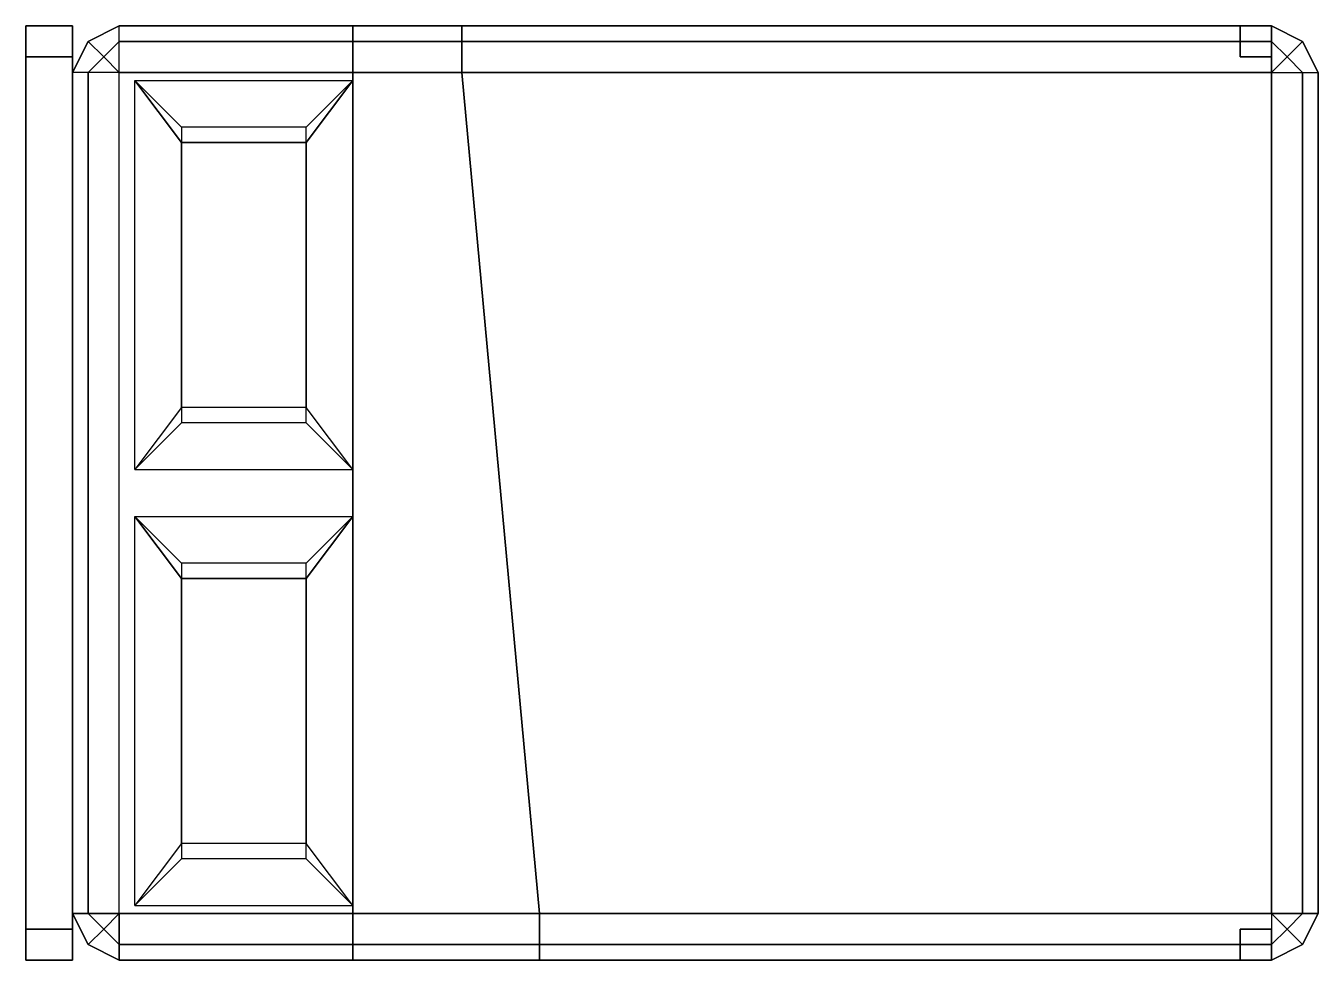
# Model space of a CAD drawing. Extents: x 0 to 83, y 0 to 60.
import ezdxf

# ---------------------------------------------------------------- set-up
doc = ezdxf.new("R2010")
doc.units = 0
doc.header["$LTSCALE"] = 2
doc.layers.get('0').update_dxf_attribs({"linetype": 'CONTINUOUS'})

msp = doc.modelspace()

# ---------------------------------------------------------------- linework, layer by layer
for points in [[(0, 0, 34), (0, 60, 34), (3, 60, 34), (3, 0, 34)], [(0, 0, 6), (0, 0, 34), (0, 60, 34), (0, 60, 6)], [(0, 60, 34), (0, 60, 6), (3, 60, 6), (3, 60, 34)], [(0, 60, 6), (0, 60), (3, 60), (3, 60, 6)], [(0, 58), (0, 58, 6), (0, 60, 6), (0, 60)], [(3, 60, 6), (3, 60, 34), (3, 0, 34), (3, 0, 6)], [(3, 60), (3, 60, 6), (3, 58, 6), (3, 58)], [(28, 60, 6), (80, 60, 6), (80, 60, 19), (28, 60, 19)], [(28, 60, 19), (80, 60, 19), (80, 59, 21), (28, 59, 21)], [(78, 58), (78, 58, 6), (78, 60, 6), (78, 60)], [(78, 60, 6), (78, 60), (80, 60), (80, 60, 6)], [(81, 58, 21), (80, 59, 21), (80, 60, 19), (82, 59, 19)], [(82, 59, 19), (80, 60, 19), (80, 60, 6), (82, 59, 6)], [(80, 60), (80, 60, 6), (80, 58, 6), (80, 58)], [(28, 59, 21), (80, 59, 21), (80, 57, 22), (28, 57, 22)], [(80, 57, 22), (80, 57, 22), (80, 59, 21), (81, 58, 21)], [(81, 58, 21), (82, 57, 21), (83, 57, 19), (82, 59, 19)], [(82, 59, 19), (83, 57, 19), (83, 57, 6), (82, 59, 6)], [(3, 58, 6), (3, 58), (0, 58), (0, 58, 6)], [(80, 58, 6), (80, 58), (78, 58), (78, 58, 6)], [(80, 57, 22), (80, 57, 22), (82, 57, 21), (81, 58, 21)], [(28, 57, 22), (80, 57, 22), (80, 3, 22), (33, 3, 22)], [(80, 3, 22), (80, 57, 22), (82, 57, 21), (82, 3, 21)], [(82, 3, 21), (82, 57, 21), (83, 57, 19), (83, 3, 19)], [(83, 3, 19), (83, 57, 19), (83, 57, 6), (83, 3, 6)], [(33, 3, 22), (80, 3, 22), (80, 1, 21), (33, 1, 21)], [(80, 3, 22), (80, 3, 22), (80, 1, 21), (81, 2, 21)], [(80, 3, 22), (80, 3, 22), (82, 3, 21), (81, 2, 21)], [(81, 2, 21), (82, 3, 21), (83, 3, 19), (82, 1, 19)], [(82, 1, 19), (83, 3, 19), (83, 3, 6), (82, 1, 6)], [(0, 0), (0, 0, 6), (0, 2, 6), (0, 2)], [(0, 2, 6), (0, 2), (3, 2), (3, 2, 6)], [(3, 2), (3, 2, 6), (3, 0, 6), (3, 0)], [(78, 2, 6), (78, 2), (80, 2), (80, 2, 6)], [(78, 0), (78, 0, 6), (78, 2, 6), (78, 2)], [(81, 2, 21), (80, 1, 21), (80, 0, 19), (82, 1, 19)], [(80, 2), (80, 2, 6), (80, 0, 6), (80, 0)], [(33, 1, 21), (80, 1, 21), (80, 0, 19), (33, 0, 19)], [(82, 1, 19), (80, 0, 19), (80, 0, 6), (82, 1, 6)], [(3, 0, 34), (3, 0, 6), (0, 0, 6), (0, 0, 34)], [(3, 0, 6), (3, 0), (0, 0), (0, 0, 6)], [(33, 0, 19), (80, 0, 19), (80, 0, 6), (33, 0, 6)], [(80, 0, 6), (80, 0), (78, 0), (78, 0, 6)]]:
    msp.add_3dface(points)
at = {"color": 7}
for points in [[(4, 59, 19), (6, 60, 19), (6, 60, 6), (4, 59, 6)], [(5, 58, 21), (6, 59, 21), (6, 60, 19), (4, 59, 19)], [(6, 60, 6), (21, 60, 6), (21, 60, 19), (6, 60, 19)], [(6, 60, 19), (21, 60, 19), (21, 59, 21), (6, 59, 21)], [(21, 60, 19), (28, 60, 19), (28, 59, 21), (21, 59, 21)], [(21, 60, 6), (28, 60, 6), (28, 60, 19), (21, 60, 19)], [(5, 58, 21), (4, 57, 21), (3, 57, 19), (4, 59, 19)], [(4, 59, 19), (3, 57, 19), (3, 57, 6), (4, 59, 6)], [(6, 57, 22), (6, 57, 22), (6, 59, 21), (5, 58, 21)], [(6, 59, 21), (21, 59, 21), (21, 57, 22), (6, 57, 22)], [(21, 59, 21), (28, 59, 21), (28, 57, 22), (21, 57, 22)], [(6, 57, 22), (6, 57, 22), (4, 57, 21), (5, 58, 21)], [(4, 3, 21), (4, 57, 21), (3, 57, 19), (3, 3, 19)], [(3, 3, 19), (3, 57, 19), (3, 57, 6), (3, 3, 6)], [(6, 3, 22), (6, 57, 22), (4, 57, 21), (4, 3, 21)], [(6, 57, 22), (21, 57, 22), (21, 3, 22), (6, 3, 22)], [(10, 53.5, 22), (10, 34.5, 22), (7, 31.5, 23), (7, 56.5, 23)], [(7, 56.5, 23), (21, 56.5, 23), (18, 53.5, 22), (10, 53.5, 22)], [(7, 56.5, 23), (21, 56.5, 23), (18, 52.5, 25), (10, 52.5, 25)], [(10, 52.5, 25), (10, 35.5, 25), (7, 31.5, 23), (7, 56.5, 23)], [(18, 53.5, 22), (21, 56.5, 23), (21, 31.5, 23), (18, 34.5, 22)], [(18, 52.5, 25), (21, 56.5, 23), (21, 31.5, 23), (18, 35.5, 25)], [(21, 57, 22), (28, 57, 22), (33, 3, 22), (21, 3, 22)], [(18, 35.5, 25), (10, 35.5, 25), (10, 52.5, 25), (18, 52.5, 25)], [(7, 31.5, 23), (21, 31.5, 23), (18, 35.5, 25), (10, 35.5, 25)], [(7, 31.5, 23), (21, 31.5, 23), (18, 34.5, 22), (10, 34.5, 22)], [(10, 24.5, 25), (10, 7.5, 25), (7, 3.5, 23), (7, 28.5, 23)], [(7, 28.5, 23), (21, 28.5, 23), (18, 24.5, 25), (10, 24.5, 25)], [(7, 28.5, 23), (21, 28.5, 23), (18, 25.5, 22), (10, 25.5, 22)], [(10, 25.5, 22), (10, 6.5, 22), (7, 3.5, 23), (7, 28.5, 23)], [(18, 24.5, 25), (21, 28.5, 23), (21, 3.5, 23), (18, 7.5, 25)], [(18, 25.5, 22), (21, 28.5, 23), (21, 3.5, 23), (18, 6.5, 22)], [(18, 7.5, 25), (10, 7.5, 25), (10, 24.5, 25), (18, 24.5, 25)], [(7, 3.5, 23), (21, 3.5, 23), (18, 7.5, 25), (10, 7.5, 25)], [(7, 3.5, 23), (21, 3.5, 23), (18, 6.5, 22), (10, 6.5, 22)], [(4, 1, 19), (3, 3, 19), (3, 3, 6), (4, 1, 6)], [(5, 2, 21), (4, 3, 21), (3, 3, 19), (4, 1, 19)], [(6, 3, 22), (6, 3, 22), (4, 3, 21), (5, 2, 21)], [(6, 3, 22), (6, 3, 22), (6, 1, 21), (5, 2, 21)], [(6, 3, 22), (21, 3, 22), (21, 1, 21), (6, 1, 21)], [(21, 3, 22), (33, 3, 22), (33, 1, 21), (21, 1, 21)], [(5, 2, 21), (6, 1, 21), (6, 0, 19), (4, 1, 19)], [(4, 1, 19), (6, 0, 19), (6, 0, 6), (4, 1, 6)], [(6, 1, 21), (21, 1, 21), (21, 0, 19), (6, 0, 19)], [(21, 1, 21), (33, 1, 21), (33, 0, 19), (21, 0, 19)], [(6, 0, 19), (21, 0, 19), (21, 0, 6), (6, 0, 6)], [(21, 0, 19), (33, 0, 19), (33, 0, 6), (21, 0, 6)]]:
    msp.add_3dface(points, dxfattribs=at)

doc.saveas('drawing.dxf')
